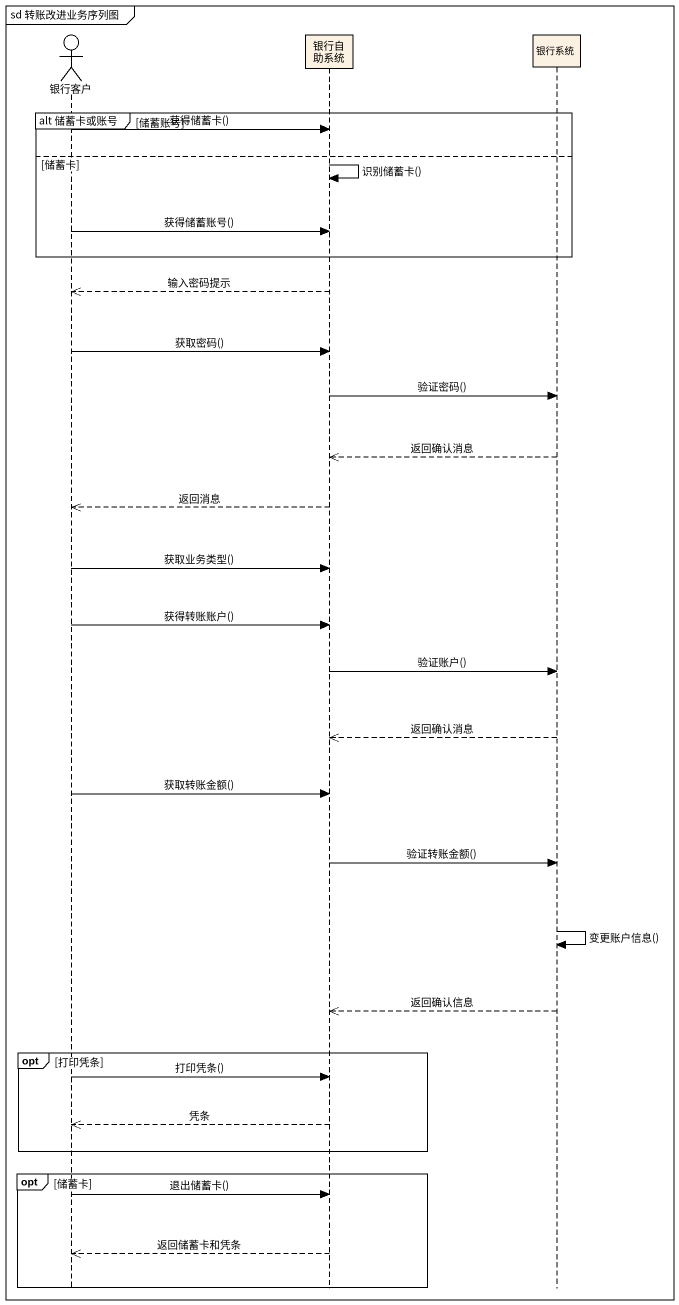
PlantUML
@startuml
mainframe sd 转账改进业务序列图
hide footbox
actor 银行客户
participant 银行自助系统
participant 银行系统

group alt 储蓄卡或账号 [储蓄账号]
  银行客户 -> 银行自助系统 : 获得储蓄卡()
else 储蓄卡
  银行自助系统 -> 银行自助系统 : 识别储蓄卡()
  银行客户 -> 银行自助系统 : 获得储蓄账号()
end
银行自助系统 -->> 银行客户 : 输入密码提示
银行客户 -> 银行自助系统 : 获取密码()
银行自助系统 -> 银行系统 : 验证密码()
银行系统 -->> 银行自助系统 : 返回确认消息
银行自助系统 -->> 银行客户 : 返回消息
银行客户 -> 银行自助系统 : 获取业务类型()
银行客户 -> 银行自助系统 : 获得转账账户()
银行自助系统 -> 银行系统 : 验证账户()
银行系统 -->> 银行自助系统 : 返回确认消息
银行客户 -> 银行自助系统 : 获取转账金额()
银行自助系统 -> 银行系统 : 验证转账金额()
银行系统 -> 银行系统 : 变更账户信息()
银行系统 -->> 银行自助系统 : 返回确认信息
opt 打印凭条
  银行客户 -> 银行自助系统 : 打印凭条()
  银行自助系统 -->> 银行客户 : 凭条
end
opt 储蓄卡
  银行客户 -> 银行自助系统 : 退出储蓄卡()
  银行自助系统 -->> 银行客户 : 返回储蓄卡和凭条
end
@enduml
